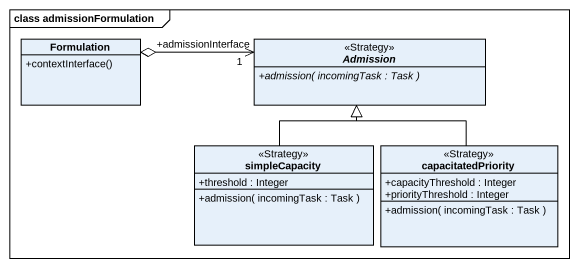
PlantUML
@startuml
mainframe class admissionFormulation
hide circle
hide empty members
skinparam classAttributeIconSize 0
class Formulation {
  +contextInterface()
}
abstract class Admission <<Strategy>> {
  {abstract} +admission( incomingTask : Task )
}
class simpleCapacity <<Strategy>> {
  +threshold : Integer
  +admission( incomingTask : Task )
}
class capacitatedPriority <<Strategy>> {
  +capacityThreshold : Integer
  +priorityThreshold : Integer
  +admission( incomingTask : Task )
}
Formulation o-right-> "+admissionInterface\n1" Admission
simpleCapacity -up-|> Admission
capacitatedPriority -up-|> Admission
@enduml
